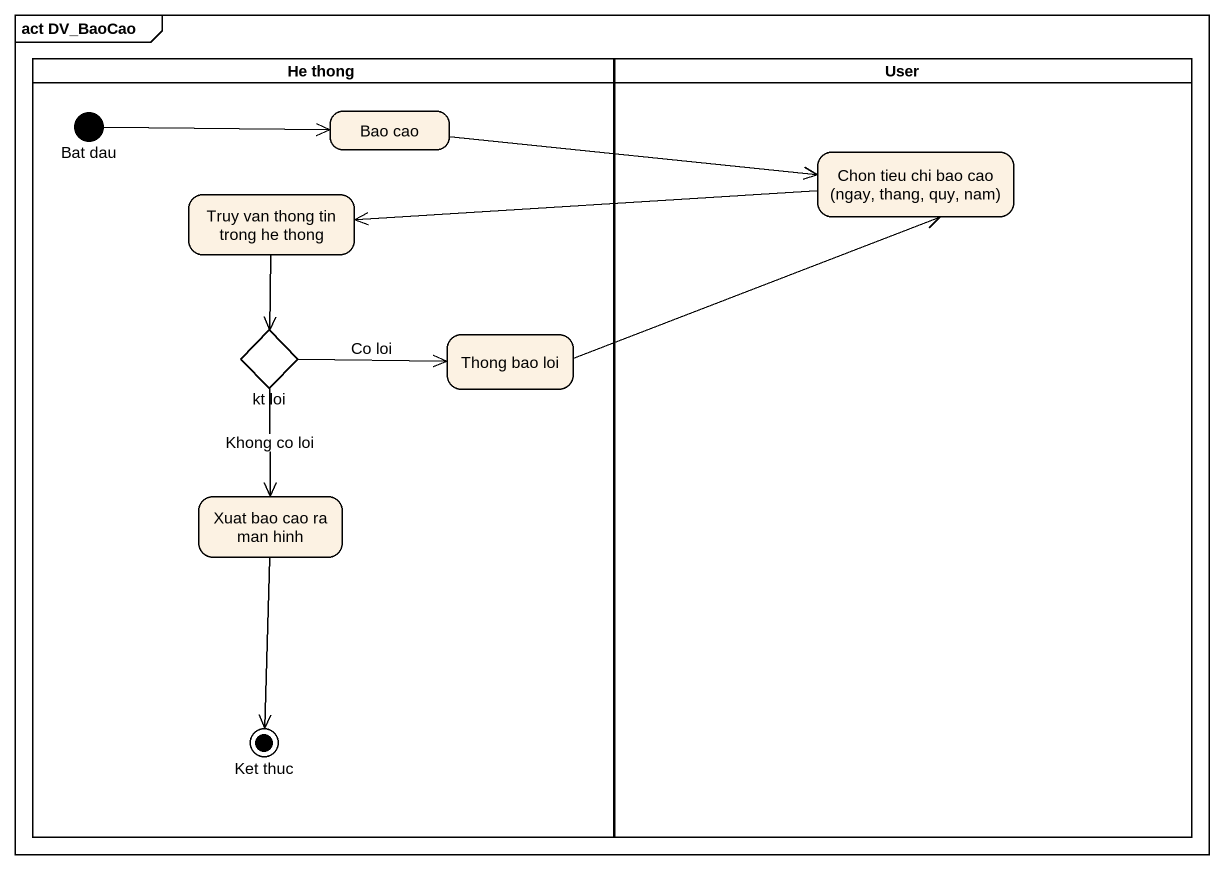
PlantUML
@startuml
mainframe act DV_BaoCao
hide empty description
state "He thong" as He_thong <<partition>> {
  state "Bat dau" as Bat_dau <<start>>
  state "Bao cao" as Bao_cao
  state "Truy van thong tin trong he thong" as Truy_van_thong_tin_trong_he
  state "kt loi" as kt_loi <<choice>>
  state "Thong bao loi" as Thong_bao_loi
  state "Xuat bao cao ra man hinh" as Xuat_bao_cao_ra_man_hinh
  state "Ket thuc" as Ket_thuc <<end>>
}
state User <<partition>> {
  state "Chon tieu chi bao cao (ngay, thang, quy, nam)" as Chon_tieu_chi_bao_cao_ngay
}
Bat_dau -right-> Bao_cao
Bao_cao -right-> Chon_tieu_chi_bao_cao_ngay
Chon_tieu_chi_bao_cao_ngay -left-> Truy_van_thong_tin_trong_he
Truy_van_thong_tin_trong_he --> kt_loi
kt_loi -right-> Thong_bao_loi : Co loi
kt_loi --> Xuat_bao_cao_ra_man_hinh : Khong co loi
Thong_bao_loi -right-> Chon_tieu_chi_bao_cao_ngay
Xuat_bao_cao_ra_man_hinh --> Ket_thuc
@enduml
